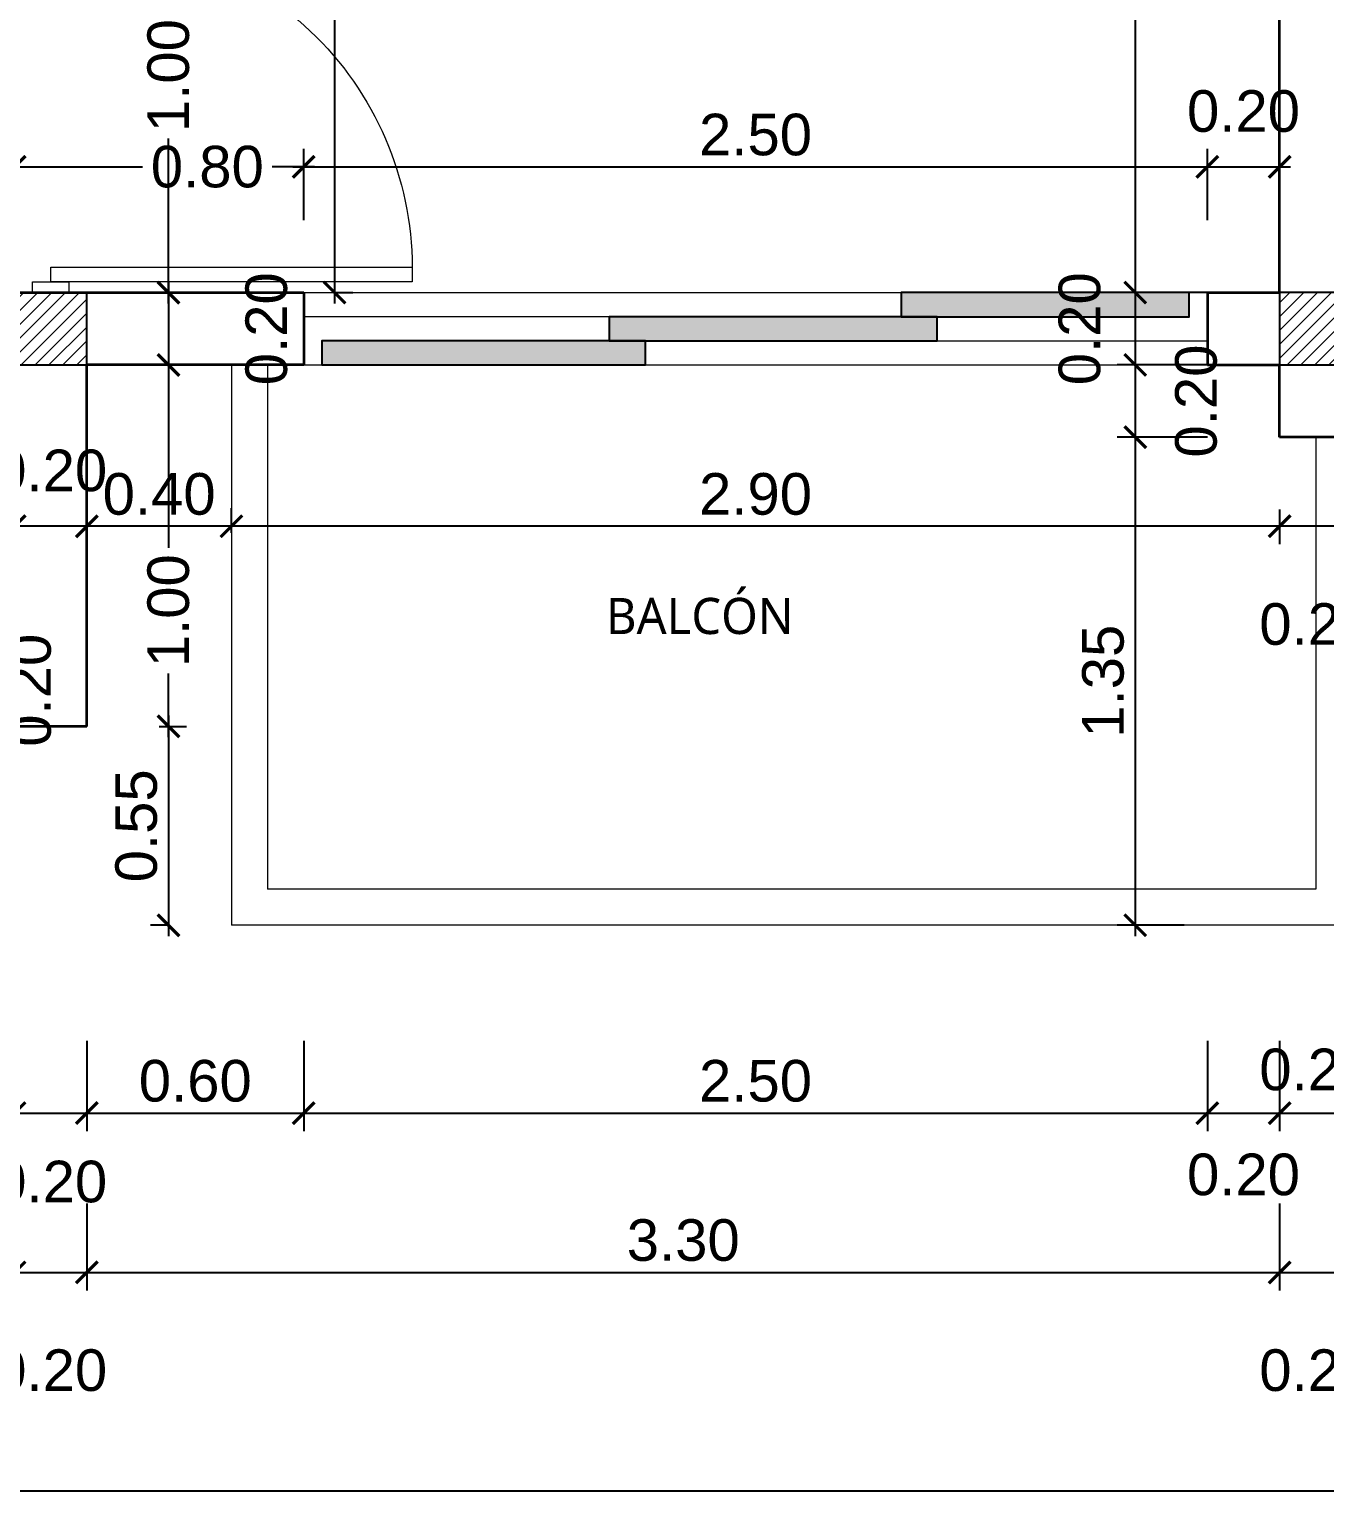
# Model space of a CAD drawing. Header units: feet. Extents: x -417 to 46, y -646 to -218.
# Drawn here: x -67.807 to -64.225, y -498.793 to -494.7 of the extents above; entities that cross this region are included whole.
import ezdxf

# ---------------------------------------------------------------- set-up
doc = ezdxf.new("R2010")
doc.units = ezdxf.units.FT
doc.header["$MEASUREMENT"] = 0
for name, color, linetype, lineweight in [('A-WALL', 4, 'Continuous', 25), ('DIM-COTAS', 1, 'Continuous', 5), ('P-SANR-FIXT', 2, 'Continuous', 9), ('Piso', 8, 'Continuous', 9), ('puertas', 8, 'Continuous', 9), ('TXT', 2, 'Continuous', 9)]:
    doc.layers.add(name, color=color, linetype=linetype, lineweight=lineweight)
for name, color, linetype in [('AGUASNEGRAS', 4, 'Continuous'), ('columna', 9, 'Continuous'), ('DIM', 10, 'Continuous'), ('PERT-VENT', 2, 'Continuous')]:
    doc.layers.add(name, color=color, linetype=linetype)
doc.styles.add('ads', font='trebuc.ttf', dxfattribs={"height": 0.14})
doc.styles.get("Standard").update_dxf_attribs({"font": 'arial.ttf', "height": 0.115})
doc.dimstyles.new('KEILY', dxfattribs={"dimtxt": 0.115, "dimasz": 0.06, "dimexe": 0.05, "dimexo": 0.2, "dimgap": 0.03, "dimtad": 1, "dimzin": 1, "dimdsep": 46, "dimtxsty": 'Standard', "dimblk": 'ARCHTICK', "dimcen": 2.5, "dimdle": 0.03, "dimclrd": 256, "dimclre": 256, "dimclrt": 7, "dimadec": 0, "dimazin": 0, "dimtfac": 1, "dimtmove": 2, "dimatfit": 3, "dimfxl": 0.2, "dimfxlon": 1, "dimtolj": 1, "dimtzin": 1, "dimarcsym": 0})

# ---------------------------------------------------------------- blocks, each defined once
blk = doc.blocks.new('A$C4D292AF4')
at = {"layer": 'puertas'}
for points in [[(0.03, 0.05), (0.07, 0.05), (0.07, 1.05), (0.03, 1.05)], [(0, 0), (0.03, 0), (0.03, 0.1), (0, 0.1)], [(0.97, 0), (1, 0), (1, 0.1), (0.97, 0.1)]]:
    blk.add_lwpolyline(points, close=True, dxfattribs=at)
blk.add_arc((0.0677, 0.1465), 0.9035, 357.0481, 89.8556, dxfattribs=at)
blk = doc.blocks.new('A$C45091238')
for points in [[(1.6527, 0.1333), (2.45, 0.1333), (2.45, 0.2), (1.6527, 0.2)], [(0.8455, 0.0667), (1.7527, 0.0667), (1.7527, 0.1333), (0.8455, 0.1333)], [(0.05, 0), (0.9455, 0), (0.9455, 0.0667), (0.05, 0.0667)]]:
    blk.add_hatch(color=256).paths.add_polyline_path(points)
at = {"layer": 'PERT-VENT', "extrusion": (-6.28888e-16, -1.94037e-15, -1)}
for points in [[(-1.6527, 0.1333), (-2.45, 0.1333), (-2.45, 0.2), (-1.6527, 0.2)], [(-0.8455, 0.0667), (-1.7527, 0.0667), (-1.7527, 0.1333), (-0.8455, 0.1333)], [(-0.05, 0), (-0.9455, 0), (-0.9455, 0.0667), (-0.05, 0.0667)]]:
    blk.add_lwpolyline(points, close=True, dxfattribs=at)
at = {"layer": 'Piso'}
for p, q in [((0, 0.2), (2.5, 0.2)), ((0, 0), (2.5, 0))]:
    blk.add_line(p, q, dxfattribs=at)
at = {"layer": 'Piso', "extrusion": (-6.28888e-16, -1.94037e-15, -1)}
for p, q in [((0.8955, 0.1333), (0, 0.1333)), ((1.7527, 0.0667), (2.5, 0.0667))]:
    blk.add_line(p, q, dxfattribs=at)
blk = doc.blocks.new('_ArchTick')
at = {"layer": 'DIM-COTAS', "color": 0, "const_width": 0.15}
blk.add_lwpolyline([(-0.5, -0.5), (0.5, 0.5)], dxfattribs=at)
blk = doc.blocks.new('*D2039')
at = {"layer": 'Defpoints', "color": 0, "transparency": 16777216}
for p in [(-67.8491, -496.6275), (-67.6491, -496.6275), (-67.6491, -497.6972)]:
    blk.add_point(p, dxfattribs=at)
at = {"layer": 'DIM', "lineweight": -2, "transparency": 16777216}
for p, q in [((-67.8491, -497.4972), (-67.8491, -497.7472)), ((-67.6491, -497.4972), (-67.6491, -497.7472)), ((-67.8791, -497.6972), (-67.6191, -497.6972))]:
    blk.add_line(p, q, dxfattribs=at)
at = {"layer": 'DIM', "lineweight": -2, "transparency": 16777216, "xscale": 0.06, "yscale": 0.06, "zscale": 0.06, "rotation": 180}
blk.add_blockref('_ArchTick', (-67.8491, -497.6972), dxfattribs=at)
at = {"layer": 'DIM', "lineweight": -2, "transparency": 16777216, "xscale": 0.06, "yscale": 0.06, "zscale": 0.06}
blk.add_blockref('_ArchTick', (-67.6491, -497.6972), dxfattribs=at)
at = {"layer": 'DIM', "color": 7, "transparency": 16777216, "insert": (-67.7491, -497.8872), "char_height": 0.115, "attachment_point": 5}
blk.add_mtext('\\A1;0.20', dxfattribs=at)
blk = doc.blocks.new('*D2040')
at = {"layer": 'Defpoints', "color": 0, "transparency": 16777216}
for p in [(-67.0491, -495.6275), (-67.6491, -496.6275), (-67.0491, -497.6972)]:
    blk.add_point(p, dxfattribs=at)
at = {"layer": 'DIM', "lineweight": -2, "transparency": 16777216}
for p, q in [((-67.6491, -497.4972), (-67.6491, -497.7472)), ((-67.0491, -497.4972), (-67.0491, -497.7472)), ((-67.6791, -497.6972), (-67.0191, -497.6972))]:
    blk.add_line(p, q, dxfattribs=at)
at = {"layer": 'DIM', "lineweight": -2, "transparency": 16777216, "xscale": 0.06, "yscale": 0.06, "zscale": 0.06, "rotation": 180}
blk.add_blockref('_ArchTick', (-67.6491, -497.6972), dxfattribs=at)
at = {"layer": 'DIM', "lineweight": -2, "transparency": 16777216, "xscale": 0.06, "yscale": 0.06, "zscale": 0.06}
blk.add_blockref('_ArchTick', (-67.0491, -497.6972), dxfattribs=at)
at = {"layer": 'DIM', "color": 7, "transparency": 16777216, "insert": (-67.3491, -497.6085), "char_height": 0.115, "attachment_point": 5}
blk.add_mtext('\\A1;0.60', dxfattribs=at)
blk = doc.blocks.new('*D2041')
at = {"layer": 'Defpoints', "color": 0, "transparency": 16777216}
for p in [(-67.0491, -495.6275), (-64.5491, -495.6275), (-64.5491, -497.6972)]:
    blk.add_point(p, dxfattribs=at)
at = {"layer": 'DIM', "lineweight": -2, "transparency": 16777216}
for p, q in [((-67.0491, -497.4972), (-67.0491, -497.7472)), ((-64.5491, -497.4972), (-64.5491, -497.7472)), ((-67.0791, -497.6972), (-64.5191, -497.6972))]:
    blk.add_line(p, q, dxfattribs=at)
at = {"layer": 'DIM', "lineweight": -2, "transparency": 16777216, "xscale": 0.06, "yscale": 0.06, "zscale": 0.06, "rotation": 180}
blk.add_blockref('_ArchTick', (-67.0491, -497.6972), dxfattribs=at)
at = {"layer": 'DIM', "lineweight": -2, "transparency": 16777216, "xscale": 0.06, "yscale": 0.06, "zscale": 0.06}
blk.add_blockref('_ArchTick', (-64.5491, -497.6972), dxfattribs=at)
at = {"layer": 'DIM', "color": 7, "transparency": 16777216, "insert": (-65.7991, -497.6085), "char_height": 0.115, "attachment_point": 5}
blk.add_mtext('\\A1;2.50', dxfattribs=at)
blk = doc.blocks.new('*D2042')
at = {"layer": 'Defpoints', "color": 0, "transparency": 16777216}
for p in [(-64.5491, -495.6275), (-64.3491, -495.8275), (-64.3491, -497.6972)]:
    blk.add_point(p, dxfattribs=at)
at = {"layer": 'DIM', "lineweight": -2, "transparency": 16777216}
for p, q in [((-64.5491, -497.4972), (-64.5491, -497.7472)), ((-64.3491, -497.4972), (-64.3491, -497.7472)), ((-64.5791, -497.6972), (-64.3191, -497.6972))]:
    blk.add_line(p, q, dxfattribs=at)
at = {"layer": 'DIM', "lineweight": -2, "transparency": 16777216, "xscale": 0.06, "yscale": 0.06, "zscale": 0.06, "rotation": 180}
blk.add_blockref('_ArchTick', (-64.5491, -497.6972), dxfattribs=at)
at = {"layer": 'DIM', "lineweight": -2, "transparency": 16777216, "xscale": 0.06, "yscale": 0.06, "zscale": 0.06}
blk.add_blockref('_ArchTick', (-64.3491, -497.6972), dxfattribs=at)
at = {"layer": 'DIM', "color": 7, "transparency": 16777216, "insert": (-64.4491, -497.8675), "char_height": 0.115, "attachment_point": 5}
blk.add_mtext('\\A1;0.20', dxfattribs=at)
blk = doc.blocks.new('*D2043')
at = {"layer": 'Defpoints', "color": 0, "transparency": 16777216}
for p in [(-64.1491, -495.6275), (-64.3491, -495.8275), (-64.1491, -497.6972)]:
    blk.add_point(p, dxfattribs=at)
at = {"layer": 'DIM', "lineweight": -2, "transparency": 16777216}
for p, q in [((-64.3491, -497.4972), (-64.3491, -497.7472)), ((-64.1491, -497.4972), (-64.1491, -497.7472)), ((-64.3791, -497.6972), (-64.1191, -497.6972))]:
    blk.add_line(p, q, dxfattribs=at)
at = {"layer": 'DIM', "lineweight": -2, "transparency": 16777216, "xscale": 0.06, "yscale": 0.06, "zscale": 0.06, "rotation": 180}
blk.add_blockref('_ArchTick', (-64.3491, -497.6972), dxfattribs=at)
at = {"layer": 'DIM', "lineweight": -2, "transparency": 16777216, "xscale": 0.06, "yscale": 0.06, "zscale": 0.06}
blk.add_blockref('_ArchTick', (-64.1491, -497.6972), dxfattribs=at)
at = {"layer": 'DIM', "color": 7, "transparency": 16777216, "insert": (-64.2491, -497.5771), "char_height": 0.115, "attachment_point": 5}
blk.add_mtext('\\A1;0.20', dxfattribs=at)
blk = doc.blocks.new('*D1778')
at = {"layer": 'Defpoints', "color": 0, "transparency": 16777216}
for p in [(-67.8491, -497.7472), (-67.6491, -497.7472), (-67.6491, -498.1379)]:
    blk.add_point(p, dxfattribs=at)
at = {"layer": 'DIM', "lineweight": -2, "transparency": 16777216}
for p, q in [((-67.8491, -497.9472), (-67.8491, -498.1879)), ((-67.6491, -497.9472), (-67.6491, -498.1879)), ((-67.8791, -498.1379), (-67.6191, -498.1379))]:
    blk.add_line(p, q, dxfattribs=at)
at = {"layer": 'DIM', "lineweight": -2, "transparency": 16777216, "xscale": 0.06, "yscale": 0.06, "zscale": 0.06, "rotation": 180}
blk.add_blockref('_ArchTick', (-67.8491, -498.1379), dxfattribs=at)
at = {"layer": 'DIM', "lineweight": -2, "transparency": 16777216, "xscale": 0.06, "yscale": 0.06, "zscale": 0.06}
blk.add_blockref('_ArchTick', (-67.6491, -498.1379), dxfattribs=at)
at = {"layer": 'DIM', "color": 7, "transparency": 16777216, "insert": (-67.7491, -498.409), "char_height": 0.115, "attachment_point": 5}
blk.add_mtext('\\A1;0.20', dxfattribs=at)
blk = doc.blocks.new('*D1779')
at = {"layer": 'Defpoints', "color": 0, "transparency": 16777216}
for p in [(-67.6491, -497.7472), (-64.3491, -497.7472), (-64.3491, -498.1379)]:
    blk.add_point(p, dxfattribs=at)
at = {"layer": 'DIM', "lineweight": -2, "transparency": 16777216}
for p, q in [((-67.6491, -497.9472), (-67.6491, -498.1879)), ((-64.3491, -497.9472), (-64.3491, -498.1879)), ((-67.6791, -498.1379), (-64.3191, -498.1379))]:
    blk.add_line(p, q, dxfattribs=at)
at = {"layer": 'DIM', "lineweight": -2, "transparency": 16777216, "xscale": 0.06, "yscale": 0.06, "zscale": 0.06, "rotation": 180}
blk.add_blockref('_ArchTick', (-67.6491, -498.1379), dxfattribs=at)
at = {"layer": 'DIM', "lineweight": -2, "transparency": 16777216, "xscale": 0.06, "yscale": 0.06, "zscale": 0.06}
blk.add_blockref('_ArchTick', (-64.3491, -498.1379), dxfattribs=at)
at = {"layer": 'DIM', "color": 7, "transparency": 16777216, "insert": (-65.9991, -498.0491), "char_height": 0.115, "attachment_point": 5}
blk.add_mtext('\\A1;3.30', dxfattribs=at)
blk = doc.blocks.new('*D1780')
at = {"layer": 'Defpoints', "color": 0, "transparency": 16777216}
for p in [(-64.3491, -497.7472), (-64.1491, -497.7472), (-64.1491, -498.1379)]:
    blk.add_point(p, dxfattribs=at)
at = {"layer": 'DIM', "lineweight": -2, "transparency": 16777216}
for p, q in [((-64.3491, -497.9472), (-64.3491, -498.1879)), ((-64.1491, -497.9472), (-64.1491, -498.1879)), ((-64.3791, -498.1379), (-64.1191, -498.1379))]:
    blk.add_line(p, q, dxfattribs=at)
at = {"layer": 'DIM', "lineweight": -2, "transparency": 16777216, "xscale": 0.06, "yscale": 0.06, "zscale": 0.06, "rotation": 180}
blk.add_blockref('_ArchTick', (-64.3491, -498.1379), dxfattribs=at)
at = {"layer": 'DIM', "lineweight": -2, "transparency": 16777216, "xscale": 0.06, "yscale": 0.06, "zscale": 0.06}
blk.add_blockref('_ArchTick', (-64.1491, -498.1379), dxfattribs=at)
at = {"layer": 'DIM', "color": 7, "transparency": 16777216, "insert": (-64.2491, -498.409), "char_height": 0.115, "attachment_point": 5}
blk.add_mtext('\\A1;0.20', dxfattribs=at)
blk = doc.blocks.new('*D1784')
at = {"layer": 'Defpoints', "color": 0, "transparency": 16777216}
for p in [(-80.2491, -497.7472), (-58.0491, -497.7472), (-80.2491, -498.7434)]:
    blk.add_point(p, dxfattribs=at)
at = {"layer": 'DIM', "lineweight": -2, "transparency": 16777216}
for p, q in [((-80.2491, -498.5434), (-80.2491, -498.7934)), ((-58.0491, -498.5434), (-58.0491, -498.7934)), ((-58.0191, -498.7434), (-80.2791, -498.7434))]:
    blk.add_line(p, q, dxfattribs=at)
at = {"layer": 'DIM', "lineweight": -2, "transparency": 16777216, "xscale": 0.06, "yscale": 0.06, "zscale": 0.06, "rotation": 180}
blk.add_blockref('_ArchTick', (-80.2491, -498.7434), dxfattribs=at)
at = {"layer": 'DIM', "lineweight": -2, "transparency": 16777216, "xscale": 0.06, "yscale": 0.06, "zscale": 0.06}
blk.add_blockref('_ArchTick', (-58.0491, -498.7434), dxfattribs=at)
at = {"layer": 'DIM', "color": 7, "transparency": 16777216, "insert": (-69.1491, -498.6547), "char_height": 0.115, "attachment_point": 5}
blk.add_mtext('\\A1;22.20', dxfattribs=at)
blk = doc.blocks.new('*D1878')
at = {"layer": 'Defpoints', "color": 0, "transparency": 16777216}
for p in [(-64.3491, -490.3275), (-64.7486, -495.4275), (-64.3491, -495.4275)]:
    blk.add_point(p, dxfattribs=at)
at = {"layer": 'DIM', "lineweight": -2, "transparency": 16777216}
for p, q in [((-64.7486, -490.2975), (-64.7486, -495.4575)), ((-64.5491, -490.3275), (-64.7986, -490.3275)), ((-64.5491, -495.4275), (-64.7986, -495.4275))]:
    blk.add_line(p, q, dxfattribs=at)
at = {"layer": 'DIM', "lineweight": -2, "transparency": 16777216, "xscale": 0.06, "yscale": 0.06, "zscale": 0.06}
for p, rotation in [((-64.7486, -490.3275), 90), ((-64.7486, -495.4275), 270)]:
    blk.add_blockref('_ArchTick', p, dxfattribs=dict(at, rotation=rotation))
at = {"layer": 'DIM', "color": 7, "transparency": 16777216, "insert": (-64.8373, -492.8775), "char_height": 0.115, "attachment_point": 5, "rotation": 90}
blk.add_mtext('\\A1;5.10', dxfattribs=at)
blk = doc.blocks.new('*D1879')
at = {"layer": 'Defpoints', "color": 0, "transparency": 16777216}
for p in [(-64.3491, -495.4275), (-64.7486, -495.6275), (-64.3491, -495.6275)]:
    blk.add_point(p, dxfattribs=at)
at = {"layer": 'DIM', "lineweight": -2, "transparency": 16777216}
for p, q in [((-64.5491, -495.4275), (-64.7986, -495.4275)), ((-64.7486, -495.3975), (-64.7486, -495.6575)), ((-64.5491, -495.6275), (-64.7986, -495.6275))]:
    blk.add_line(p, q, dxfattribs=at)
at = {"layer": 'DIM', "lineweight": -2, "transparency": 16777216, "xscale": 0.06, "yscale": 0.06, "zscale": 0.06}
for p, rotation in [((-64.7486, -495.4275), 90), ((-64.7486, -495.6275), 270)]:
    blk.add_blockref('_ArchTick', p, dxfattribs=dict(at, rotation=rotation))
at = {"layer": 'DIM', "color": 7, "transparency": 16777216, "insert": (-64.9023, -495.5275), "char_height": 0.115, "attachment_point": 5, "rotation": 90}
blk.add_mtext('\\A1;0.20', dxfattribs=at)
blk = doc.blocks.new('*D1880')
at = {"layer": 'Defpoints', "color": 0, "transparency": 16777216}
for p in [(-64.3491, -495.6275), (-64.7486, -495.8275), (-64.3491, -495.8275)]:
    blk.add_point(p, dxfattribs=at)
at = {"layer": 'DIM', "lineweight": -2, "transparency": 16777216}
for p, q in [((-64.5491, -495.6275), (-64.7986, -495.6275)), ((-64.7486, -495.5975), (-64.7486, -495.8575)), ((-64.5491, -495.8275), (-64.7986, -495.8275))]:
    blk.add_line(p, q, dxfattribs=at)
at = {"layer": 'DIM', "lineweight": -2, "transparency": 16777216, "xscale": 0.06, "yscale": 0.06, "zscale": 0.06}
for p, rotation in [((-64.7486, -495.6275), 90), ((-64.7486, -495.8275), 270)]:
    blk.add_blockref('_ArchTick', p, dxfattribs=dict(at, rotation=rotation))
at = {"layer": 'DIM', "color": 7, "transparency": 16777216, "insert": (-64.58, -495.7275), "char_height": 0.115, "attachment_point": 5, "rotation": 90}
blk.add_mtext('\\A1;0.20', dxfattribs=at)
blk = doc.blocks.new('*D1881')
at = {"layer": 'Defpoints', "color": 0, "transparency": 16777216}
for p in [(-64.3491, -495.8275), (-64.7486, -497.1775), (-64.4137, -497.1775)]:
    blk.add_point(p, dxfattribs=at)
at = {"layer": 'DIM', "lineweight": -2, "transparency": 16777216}
for p, q in [((-64.5491, -495.8275), (-64.7986, -495.8275)), ((-64.7486, -495.7975), (-64.7486, -497.2075)), ((-64.6137, -497.1775), (-64.7986, -497.1775))]:
    blk.add_line(p, q, dxfattribs=at)
at = {"layer": 'DIM', "lineweight": -2, "transparency": 16777216, "xscale": 0.06, "yscale": 0.06, "zscale": 0.06}
for p, rotation in [((-64.7486, -495.8275), 90), ((-64.7486, -497.1775), 270)]:
    blk.add_blockref('_ArchTick', p, dxfattribs=dict(at, rotation=rotation))
at = {"layer": 'DIM', "color": 7, "transparency": 16777216, "insert": (-64.8373, -496.5025), "char_height": 0.115, "attachment_point": 5, "rotation": 90}
blk.add_mtext('\\A1;1.35', dxfattribs=at)
blk = doc.blocks.new('*D1888')
at = {"layer": 'Defpoints', "color": 0, "transparency": 16777216}
for p in [(-65.8491, -489.1275), (-67.154, -495.4275), (-66.9636, -495.4275)]:
    blk.add_point(p, dxfattribs=at)
at = {"layer": 'DIM', "lineweight": -2, "transparency": 16777216}
for p, q in [((-66.9636, -489.0975), (-66.9636, -495.4575)), ((-66.7636, -489.1275), (-67.0136, -489.1275)), ((-66.9636, -495.4275), (-66.9136, -495.4275))]:
    blk.add_line(p, q, dxfattribs=at)
at = {"layer": 'DIM', "lineweight": -2, "transparency": 16777216, "xscale": 0.06, "yscale": 0.06, "zscale": 0.06}
for p, rotation in [((-66.9636, -489.1275), 90), ((-66.9636, -495.4275), 270)]:
    blk.add_blockref('_ArchTick', p, dxfattribs=dict(at, rotation=rotation))
at = {"layer": 'DIM', "color": 7, "transparency": 16777216, "insert": (-67.0523, -492.2775), "char_height": 0.115, "attachment_point": 5, "rotation": 90}
blk.add_mtext('\\A1;6.30', dxfattribs=at)
blk = doc.blocks.new('*D1891')
at = {"layer": 'Defpoints', "color": 0, "transparency": 16777216}
for p in [(-67.6491, -494.4275), (-67.636, -495.4275), (-67.4233, -495.4275)]:
    blk.add_point(p, dxfattribs=at)
at = {"layer": 'DIM', "lineweight": -2, "transparency": 16777216}
for p, q in [((-67.4233, -494.3975), (-67.4233, -494.6535)), ((-67.4491, -494.4275), (-67.3733, -494.4275)), ((-67.4233, -495.4575), (-67.4233, -495.001)), ((-67.436, -495.4275), (-67.3733, -495.4275))]:
    blk.add_line(p, q, dxfattribs=at)
at = {"layer": 'DIM', "lineweight": -2, "transparency": 16777216, "xscale": 0.06, "yscale": 0.06, "zscale": 0.06}
for p, rotation in [((-67.4233, -494.4275), 90), ((-67.4233, -495.4275), 270)]:
    blk.add_blockref('_ArchTick', p, dxfattribs=dict(at, rotation=rotation))
at = {"layer": 'DIM', "color": 7, "transparency": 16777216, "insert": (-67.4233, -494.8272), "char_height": 0.115, "attachment_point": 5, "rotation": 90}
blk.add_mtext('\\A1;1.00', dxfattribs=at)
blk = doc.blocks.new('*D1892')
at = {"layer": 'Defpoints', "color": 0, "transparency": 16777216}
for p in [(-67.636, -495.4275), (-67.6491, -495.6275), (-67.4233, -495.6275)]:
    blk.add_point(p, dxfattribs=at)
at = {"layer": 'DIM', "lineweight": -2, "transparency": 16777216}
for p, q in [((-67.436, -495.4275), (-67.3733, -495.4275)), ((-67.4233, -495.3975), (-67.4233, -495.6575)), ((-67.4491, -495.6275), (-67.3733, -495.6275))]:
    blk.add_line(p, q, dxfattribs=at)
at = {"layer": 'DIM', "lineweight": -2, "transparency": 16777216, "xscale": 0.06, "yscale": 0.06, "zscale": 0.06}
for p, rotation in [((-67.4233, -495.4275), 90), ((-67.4233, -495.6275), 270)]:
    blk.add_blockref('_ArchTick', p, dxfattribs=dict(at, rotation=rotation))
at = {"layer": 'DIM', "color": 7, "transparency": 16777216, "insert": (-67.1521, -495.5275), "char_height": 0.115, "attachment_point": 5, "rotation": 90}
blk.add_mtext('\\A1;0.20', dxfattribs=at)
blk = doc.blocks.new('*D1893')
at = {"layer": 'Defpoints', "color": 0, "transparency": 16777216}
for p in [(-67.6491, -495.6275), (-67.6491, -496.6275), (-67.4233, -496.6275)]:
    blk.add_point(p, dxfattribs=at)
at = {"layer": 'DIM', "lineweight": -2, "transparency": 16777216}
for p, q in [((-67.4491, -495.6275), (-67.3733, -495.6275)), ((-67.4233, -495.5975), (-67.4233, -496.1338)), ((-67.4233, -496.6575), (-67.4233, -496.4813)), ((-67.4491, -496.6275), (-67.3733, -496.6275))]:
    blk.add_line(p, q, dxfattribs=at)
at = {"layer": 'DIM', "lineweight": -2, "transparency": 16777216, "xscale": 0.06, "yscale": 0.06, "zscale": 0.06}
for p, rotation in [((-67.4233, -495.6275), 90), ((-67.4233, -496.6275), 270)]:
    blk.add_blockref('_ArchTick', p, dxfattribs=dict(at, rotation=rotation))
at = {"layer": 'DIM', "color": 7, "transparency": 16777216, "insert": (-67.4233, -496.3075), "char_height": 0.115, "attachment_point": 5, "rotation": 90}
blk.add_mtext('\\A1;1.00', dxfattribs=at)
blk = doc.blocks.new('*D1894')
at = {"layer": 'Defpoints', "color": 0, "transparency": 16777216}
for p in [(-67.6491, -496.6275), (-67.4233, -497.1775), (-67.2491, -497.1775)]:
    blk.add_point(p, dxfattribs=at)
at = {"layer": 'DIM', "lineweight": -2, "transparency": 16777216}
for p, q in [((-67.4233, -496.5975), (-67.4233, -497.2075)), ((-67.4491, -496.6275), (-67.3733, -496.6275)), ((-67.4233, -497.1775), (-67.4733, -497.1775))]:
    blk.add_line(p, q, dxfattribs=at)
at = {"layer": 'DIM', "lineweight": -2, "transparency": 16777216, "xscale": 0.06, "yscale": 0.06, "zscale": 0.06}
for p, rotation in [((-67.4233, -496.6275), 90), ((-67.4233, -497.1775), 270)]:
    blk.add_blockref('_ArchTick', p, dxfattribs=dict(at, rotation=rotation))
at = {"layer": 'DIM', "color": 7, "transparency": 16777216, "insert": (-67.512, -496.9025), "char_height": 0.115, "attachment_point": 5, "rotation": 90}
blk.add_mtext('\\A1;0.55', dxfattribs=at)
blk = doc.blocks.new('*D1909')
at = {"layer": 'Defpoints', "color": 0, "transparency": 16777216}
for p in [(-68.1991, -496.4275), (-68.1991, -496.6275), (-68.0766, -496.6275)]:
    blk.add_point(p, dxfattribs=at)
at = {"layer": 'DIM', "lineweight": -2, "transparency": 16777216}
for p, q in [((-68.0766, -496.3975), (-68.0766, -496.6575)), ((-68.0766, -496.4275), (-68.0266, -496.4275)), ((-68.0766, -496.6275), (-68.0266, -496.6275))]:
    blk.add_line(p, q, dxfattribs=at)
at = {"layer": 'DIM', "lineweight": -2, "transparency": 16777216, "xscale": 0.06, "yscale": 0.06, "zscale": 0.06}
for p, rotation in [((-68.0766, -496.4275), 90), ((-68.0766, -496.6275), 270)]:
    blk.add_blockref('_ArchTick', p, dxfattribs=dict(at, rotation=rotation))
at = {"layer": 'DIM', "color": 7, "transparency": 16777216, "insert": (-67.8055, -496.5275), "char_height": 0.115, "attachment_point": 5, "rotation": 90}
blk.add_mtext('\\A1;0.20', dxfattribs=at)
blk = doc.blocks.new('*D2106')
at = {"layer": 'Defpoints', "color": 0, "transparency": 16777216}
for p in [(-67.0491, -495.0797), (-67.8491, -495.4275), (-67.0491, -495.4275)]:
    blk.add_point(p, dxfattribs=at)
at = {"layer": 'DIM', "lineweight": -2, "transparency": 16777216}
for p, q in [((-67.8491, -495.2275), (-67.8491, -495.0297)), ((-67.0491, -495.2275), (-67.0491, -495.0297)), ((-67.8791, -495.0797), (-67.495, -495.0797)), ((-67.0191, -495.0797), (-67.1366, -495.0797))]:
    blk.add_line(p, q, dxfattribs=at)
at = {"layer": 'DIM', "lineweight": -2, "transparency": 16777216, "xscale": 0.06, "yscale": 0.06, "zscale": 0.06, "rotation": 180}
blk.add_blockref('_ArchTick', (-67.8491, -495.0797), dxfattribs=at)
at = {"layer": 'DIM', "lineweight": -2, "transparency": 16777216, "xscale": 0.06, "yscale": 0.06, "zscale": 0.06}
blk.add_blockref('_ArchTick', (-67.0491, -495.0797), dxfattribs=at)
at = {"layer": 'DIM', "color": 7, "transparency": 16777216, "insert": (-67.3158, -495.0797), "char_height": 0.115, "attachment_point": 5}
blk.add_mtext('\\A1;0.80', dxfattribs=at)
blk = doc.blocks.new('*D2107')
at = {"layer": 'Defpoints', "color": 0, "transparency": 16777216}
for p in [(-64.5491, -495.0797), (-67.0491, -495.4275), (-64.5491, -495.4275)]:
    blk.add_point(p, dxfattribs=at)
at = {"layer": 'DIM', "lineweight": -2, "transparency": 16777216}
for p, q in [((-67.0491, -495.2275), (-67.0491, -495.0297)), ((-64.5491, -495.2275), (-64.5491, -495.0297)), ((-67.0791, -495.0797), (-64.5191, -495.0797))]:
    blk.add_line(p, q, dxfattribs=at)
at = {"layer": 'DIM', "lineweight": -2, "transparency": 16777216, "xscale": 0.06, "yscale": 0.06, "zscale": 0.06, "rotation": 180}
blk.add_blockref('_ArchTick', (-67.0491, -495.0797), dxfattribs=at)
at = {"layer": 'DIM', "lineweight": -2, "transparency": 16777216, "xscale": 0.06, "yscale": 0.06, "zscale": 0.06}
blk.add_blockref('_ArchTick', (-64.5491, -495.0797), dxfattribs=at)
at = {"layer": 'DIM', "color": 7, "transparency": 16777216, "insert": (-65.7991, -494.991), "char_height": 0.115, "attachment_point": 5}
blk.add_mtext('\\A1;2.50', dxfattribs=at)
blk = doc.blocks.new('*D2108')
at = {"layer": 'Defpoints', "color": 0, "transparency": 16777216}
for p in [(-64.3491, -495.0797), (-64.5491, -495.4275), (-64.3491, -495.4275)]:
    blk.add_point(p, dxfattribs=at)
at = {"layer": 'DIM', "lineweight": -2, "transparency": 16777216}
for p, q in [((-64.5491, -495.2275), (-64.5491, -495.0297)), ((-64.3491, -495.2275), (-64.3491, -495.0297)), ((-64.5791, -495.0797), (-64.3191, -495.0797))]:
    blk.add_line(p, q, dxfattribs=at)
at = {"layer": 'DIM', "lineweight": -2, "transparency": 16777216, "xscale": 0.06, "yscale": 0.06, "zscale": 0.06, "rotation": 180}
blk.add_blockref('_ArchTick', (-64.5491, -495.0797), dxfattribs=at)
at = {"layer": 'DIM', "lineweight": -2, "transparency": 16777216, "xscale": 0.06, "yscale": 0.06, "zscale": 0.06}
blk.add_blockref('_ArchTick', (-64.3491, -495.0797), dxfattribs=at)
at = {"layer": 'DIM', "color": 7, "transparency": 16777216, "insert": (-64.4491, -494.926), "char_height": 0.115, "attachment_point": 5}
blk.add_mtext('\\A1;0.20', dxfattribs=at)
blk = doc.blocks.new('*D1766')
at = {"layer": 'Defpoints', "color": 0, "transparency": 16777216}
for p in [(-64.3491, -495.8275), (-64.1491, -495.8275), (-64.3491, -496.0738)]:
    blk.add_point(p, dxfattribs=at)
at = {"layer": 'DIM', "lineweight": -2, "transparency": 16777216}
for p, q in [((-64.3491, -496.0275), (-64.3491, -496.1238)), ((-64.1491, -496.0275), (-64.1491, -496.1238)), ((-64.1191, -496.0738), (-64.3791, -496.0738))]:
    blk.add_line(p, q, dxfattribs=at)
at = {"layer": 'DIM', "lineweight": -2, "transparency": 16777216, "xscale": 0.06, "yscale": 0.06, "zscale": 0.06, "rotation": 180}
blk.add_blockref('_ArchTick', (-64.3491, -496.0738), dxfattribs=at)
at = {"layer": 'DIM', "lineweight": -2, "transparency": 16777216, "xscale": 0.06, "yscale": 0.06, "zscale": 0.06}
blk.add_blockref('_ArchTick', (-64.1491, -496.0738), dxfattribs=at)
at = {"layer": 'DIM', "color": 7, "transparency": 16777216, "insert": (-64.2491, -496.345), "char_height": 0.115, "attachment_point": 5}
blk.add_mtext('\\A1;0.20', dxfattribs=at)
blk = doc.blocks.new('*D1767')
at = {"layer": 'Defpoints', "color": 0, "transparency": 16777216}
for p in [(-64.3491, -495.8275), (-67.2491, -496.0738), (-67.2491, -496.292)]:
    blk.add_point(p, dxfattribs=at)
at = {"layer": 'DIM', "lineweight": -2, "transparency": 16777216}
for p, q in [((-67.2491, -496.092), (-67.2491, -496.0238)), ((-64.3491, -496.0275), (-64.3491, -496.1238)), ((-64.3191, -496.0738), (-67.2791, -496.0738))]:
    blk.add_line(p, q, dxfattribs=at)
at = {"layer": 'DIM', "lineweight": -2, "transparency": 16777216, "xscale": 0.06, "yscale": 0.06, "zscale": 0.06, "rotation": 180}
blk.add_blockref('_ArchTick', (-67.2491, -496.0738), dxfattribs=at)
at = {"layer": 'DIM', "lineweight": -2, "transparency": 16777216, "xscale": 0.06, "yscale": 0.06, "zscale": 0.06}
blk.add_blockref('_ArchTick', (-64.3491, -496.0738), dxfattribs=at)
at = {"layer": 'DIM', "color": 7, "transparency": 16777216, "insert": (-65.7991, -495.9851), "char_height": 0.115, "attachment_point": 5}
blk.add_mtext('\\A1;2.90', dxfattribs=at)
blk = doc.blocks.new('*D1768')
at = {"layer": 'Defpoints', "color": 0, "transparency": 16777216}
for p in [(-67.6491, -496.0738), (-67.6491, -496.2775), (-67.2491, -496.292)]:
    blk.add_point(p, dxfattribs=at)
at = {"layer": 'DIM', "lineweight": -2, "transparency": 16777216}
for p, q in [((-67.6491, -496.0775), (-67.6491, -496.0238)), ((-67.2491, -496.092), (-67.2491, -496.0238)), ((-67.2191, -496.0738), (-67.6791, -496.0738))]:
    blk.add_line(p, q, dxfattribs=at)
at = {"layer": 'DIM', "lineweight": -2, "transparency": 16777216, "xscale": 0.06, "yscale": 0.06, "zscale": 0.06, "rotation": 180}
blk.add_blockref('_ArchTick', (-67.6491, -496.0738), dxfattribs=at)
at = {"layer": 'DIM', "lineweight": -2, "transparency": 16777216, "xscale": 0.06, "yscale": 0.06, "zscale": 0.06}
blk.add_blockref('_ArchTick', (-67.2491, -496.0738), dxfattribs=at)
at = {"layer": 'DIM', "color": 7, "transparency": 16777216, "insert": (-67.4491, -495.9851), "char_height": 0.115, "attachment_point": 5}
blk.add_mtext('\\A1;0.40', dxfattribs=at)
blk = doc.blocks.new('*D1769')
at = {"layer": 'Defpoints', "color": 0, "transparency": 16777216}
for p in [(-67.8491, -496.0738), (-67.8491, -496.2411), (-67.6491, -496.2775)]:
    blk.add_point(p, dxfattribs=at)
at = {"layer": 'DIM', "lineweight": -2, "transparency": 16777216}
for p, q in [((-67.8491, -496.0738), (-67.8491, -496.0238)), ((-67.6491, -496.0775), (-67.6491, -496.0238)), ((-67.6191, -496.0738), (-67.8791, -496.0738))]:
    blk.add_line(p, q, dxfattribs=at)
at = {"layer": 'DIM', "lineweight": -2, "transparency": 16777216, "xscale": 0.06, "yscale": 0.06, "zscale": 0.06, "rotation": 180}
blk.add_blockref('_ArchTick', (-67.8491, -496.0738), dxfattribs=at)
at = {"layer": 'DIM', "lineweight": -2, "transparency": 16777216, "xscale": 0.06, "yscale": 0.06, "zscale": 0.06}
blk.add_blockref('_ArchTick', (-67.6491, -496.0738), dxfattribs=at)
at = {"layer": 'DIM', "color": 7, "transparency": 16777216, "insert": (-67.7491, -495.9201), "char_height": 0.115, "attachment_point": 5}
blk.add_mtext('\\A1;0.20', dxfattribs=at)
blk = doc.blocks.new('A$C012446DC')
at = {"layer": 'Piso'}
h = blk.add_hatch(dxfattribs=at)
h.set_pattern_fill('ANSI31', color=256, scale=0.008571, angle=180)
h.set_pattern_definition([(225, (206536.064322, 1154820.960068), (0.0192434059784, -0.0192434059784), [])])
h.paths.add_polyline_path([(0, 0), (0.2, 0), (0.2, 0.2), (0, 0.2)])
at = {"layer": 'columna'}
blk.add_lwpolyline([(0.2, 0.2), (0, 0.2), (0, 0), (0.2, 0)], close=True, dxfattribs=at)
blk = doc.blocks.new('A$C791B5281')
for p in [(6.3, 0, 1.2387), (9.8, 0, 1.2387)]:
    blk.add_blockref('A$C012446DC', p)

msp = doc.modelspace()

# ---------------------------------------------------------------- linework, layer by layer
at = {"layer": 'A-WALL', "lineweight": 35, "extrusion": (-2.36659e-12, 8.94772e-16, -1)}
for p, q in [((-64.3491, -495.4275), (-64.3491, -490.3275)), ((-64.3491, -495.4275), (-64.3491, -490.3275)), ((-67.8491, -495.4275), (-67.0491, -495.4275)), ((-67.8491, -495.4275), (-67.0491, -495.4275)), ((-67.0491, -495.4275), (-67.0491, -495.6275)), ((-67.0491, -495.4275), (-67.0491, -495.6275)), ((-64.5491, -495.4275), (-64.3491, -495.4275)), ((-64.5491, -495.4275), (-64.3491, -495.4275)), ((-67.0491, -495.6275), (-67.6491, -495.6275)), ((-67.0491, -495.6275), (-67.6491, -495.6275)), ((-64.5491, -495.6275), (-64.3491, -495.6275)), ((-64.5491, -495.6275), (-64.3491, -495.6275)), ((-64.3491, -495.8275), (-64.3491, -495.6275)), ((-64.3491, -495.8275), (-64.3491, -495.6275)), ((-63.5491, -495.8275), (-64.3491, -495.8275)), ((-63.5491, -495.8275), (-64.3491, -495.8275))]:
    msp.add_line(p, q, dxfattribs=at)
at = {"layer": 'A-WALL', "lineweight": 35}
msp.add_line((-64.5491, -495.4275), (-64.5491, -495.6275), dxfattribs=at)
msp.add_line((-64.5491, -495.4275), (-64.5491, -495.6275), dxfattribs=at)
at = {"layer": 'A-WALL', "lineweight": 35, "extrusion": (-2.36783e-12, 8.94772e-16, -1)}
for q in [(-67.6491, -495.6275), (-67.6491, -495.6275), (-68.6491, -496.6275), (-68.6491, -496.6275)]:
    msp.add_line((-67.6491, -496.6275), q, dxfattribs=at)
at = {"layer": 'AGUASNEGRAS', "extrusion": (-2.36659e-12, 8.94772e-16, -1)}
msp.add_line((-67.0491, -495.4275), (-67.0491, -495.6275), dxfattribs=at)
msp.add_line((-67.0491, -495.4275), (-67.0491, -495.6275), dxfattribs=at)
at = {"layer": 'P-SANR-FIXT'}
for p, q in [((-67.2491, -495.6275), (-67.2491, -497.1775)), ((-67.2491, -495.6275), (-67.2491, -497.1775)), ((-67.1491, -495.6275), (-67.1491, -497.0775)), ((-67.1491, -495.6275), (-67.1491, -497.0775)), ((-64.2491, -495.8275), (-64.2491, -497.0775)), ((-64.2491, -495.8275), (-64.2491, -497.0775)), ((-64.2491, -497.0775), (-67.1491, -497.0775)), ((-64.2491, -497.0775), (-67.1491, -497.0775)), ((-64.1491, -497.1775), (-67.2491, -497.1775)), ((-64.1491, -497.1775), (-67.2491, -497.1775))]:
    msp.add_line(p, q, dxfattribs=at)

# ---------------------------------------------------------------- block references
msp.add_blockref('A$C791B5281', (-74.1491, -495.6275, -1.2387))
at = {"layer": 'Piso'}
msp.add_blockref('A$C45091238', (-67.0491, -495.6275), dxfattribs=at)
at = {"layer": 'puertas', "extrusion": (-2.36659e-12, 8.94772e-16, -1), "rotation": 89.99999999999675}
msp.add_blockref('A$C4D292AF4', (67.7991, -495.4275), dxfattribs=at)
msp.add_blockref('A$C4D292AF4', (67.7991, -495.4275), dxfattribs=at)

# ---------------------------------------------------------------- texts
at = {"layer": 'TXT', "insert": (-65.9533, -496.272), "char_height": 0.1, "width": 2.838, "attachment_point": 2, "style": 'ads'}
msp.add_mtext('BALCÓN', dxfattribs=at)

# ---------------------------------------------------------------- dimensions: what is measured, and where the dimension line sits
at = {"layer": 'DIM'}
for base, p1, p2, angle, picture, middle in [((-66.9636, -495.4275), (-65.8491, -489.1275), (-67.154, -495.4275), 90, '*D1888', (-67.0523, -492.2775)), ((-64.7486, -495.4275), (-64.3491, -490.3275), (-64.3491, -495.4275), 90, '*D1878', (-64.8373, -492.8775)), ((-67.4233, -495.6275), (-67.636, -495.4275), (-67.6491, -495.6275), 90, '*D1892', (-67.1521, -495.5275)), ((-64.7486, -495.6275), (-64.3491, -495.4275), (-64.3491, -495.6275), 90, '*D1879', (-64.9023, -495.5275)), ((-64.7486, -497.1775), (-64.3491, -495.8275), (-64.4137, -497.1775), 90, '*D1881', (-64.8373, -496.5025)), ((-67.2491, -496.0738), (-64.3491, -495.8275), (-67.2491, -496.292), 180, '*D1767', (-65.7991, -495.9851)), ((-64.3491, -496.0738), (-64.1491, -495.8275), (-64.3491, -495.8275), 180, '*D1766', (-64.2491, -496.345)), ((-67.8491, -496.0738), (-67.6491, -496.2775), (-67.8491, -496.2411), 180, '*D1769', (-67.7491, -495.9201)), ((-67.6491, -496.0738), (-67.2491, -496.292), (-67.6491, -496.2775), 180, '*D1768', (-67.4491, -495.9851)), ((-68.0766, -496.6275), (-68.1991, -496.4275), (-68.1991, -496.6275), 90, '*D1909', (-67.8055, -496.5275)), ((-67.4233, -497.1775), (-67.6491, -496.6275), (-67.2491, -497.1775), 90, '*D1894', (-67.512, -496.9025))]:
    dim = msp.add_linear_dim(base=base, p1=p1, p2=p2, angle=angle, dimstyle='KEILY', dxfattribs=at)
    dim.commit()
    dim.dimension.update_dxf_attribs({"geometry": picture, "text_midpoint": middle})
for base, p1, p2, picture, middle in [((-67.4233, -495.4275), (-67.6491, -494.4275), (-67.636, -495.4275), '*D1891', (-67.4233, -494.8272)), ((-64.7486, -495.8275), (-64.3491, -495.6275), (-64.3491, -495.8275), '*D1880', (-64.58, -495.7275)), ((-67.4233, -496.6275), (-67.6491, -495.6275), (-67.6491, -496.6275), '*D1893', (-67.4233, -496.3075))]:
    dim = msp.add_linear_dim(base=base, p1=p1, p2=p2, angle=90, dimstyle='KEILY', dxfattribs=at)
    dim.commit()
    dim.dimension.update_dxf_attribs({"geometry": picture, "text_midpoint": middle, "dimtype": 160})
for base, p1, p2, picture, middle in [((-64.3491, -495.0797), (-64.5491, -495.4275), (-64.3491, -495.4275), '*D2108', (-64.4491, -494.926)), ((-64.5491, -495.0797), (-67.0491, -495.4275), (-64.5491, -495.4275), '*D2107', (-65.7991, -494.991)), ((-67.0491, -497.6972), (-67.6491, -496.6275), (-67.0491, -495.6275), '*D2040', (-67.3491, -497.6085)), ((-64.5491, -497.6972), (-67.0491, -495.6275), (-64.5491, -495.6275), '*D2041', (-65.7991, -497.6085)), ((-80.2491, -498.7434), (-58.0491, -497.7472), (-80.2491, -497.7472), '*D1784', (-69.1491, -498.6547)), ((-67.6491, -498.1379), (-67.8491, -497.7472), (-67.6491, -497.7472), '*D1778', (-67.7491, -498.409)), ((-64.3491, -498.1379), (-67.6491, -497.7472), (-64.3491, -497.7472), '*D1779', (-65.9991, -498.0491)), ((-64.1491, -498.1379), (-64.3491, -497.7472), (-64.1491, -497.7472), '*D1780', (-64.2491, -498.409))]:
    dim = msp.add_linear_dim(base=base, p1=p1, p2=p2, dimstyle='KEILY', dxfattribs=at)
    dim.commit()
    dim.dimension.update_dxf_attribs({"geometry": picture, "text_midpoint": middle})
for base, p1, p2, picture, middle in [((-67.0491, -495.0797), (-67.8491, -495.4275), (-67.0491, -495.4275), '*D2106', (-67.3158, -495.0797)), ((-64.3491, -497.6972), (-64.5491, -495.6275), (-64.3491, -495.8275), '*D2042', (-64.4491, -497.8675)), ((-64.1491, -497.6972), (-64.3491, -495.8275), (-64.1491, -495.6275), '*D2043', (-64.2491, -497.5771)), ((-67.6491, -497.6972), (-67.8491, -496.6275), (-67.6491, -496.6275), '*D2039', (-67.7491, -497.8872))]:
    dim = msp.add_linear_dim(base=base, p1=p1, p2=p2, dimstyle='KEILY', dxfattribs=at)
    dim.commit()
    dim.dimension.update_dxf_attribs({"geometry": picture, "text_midpoint": middle, "dimtype": 160})

doc.saveas('drawing.dxf')
